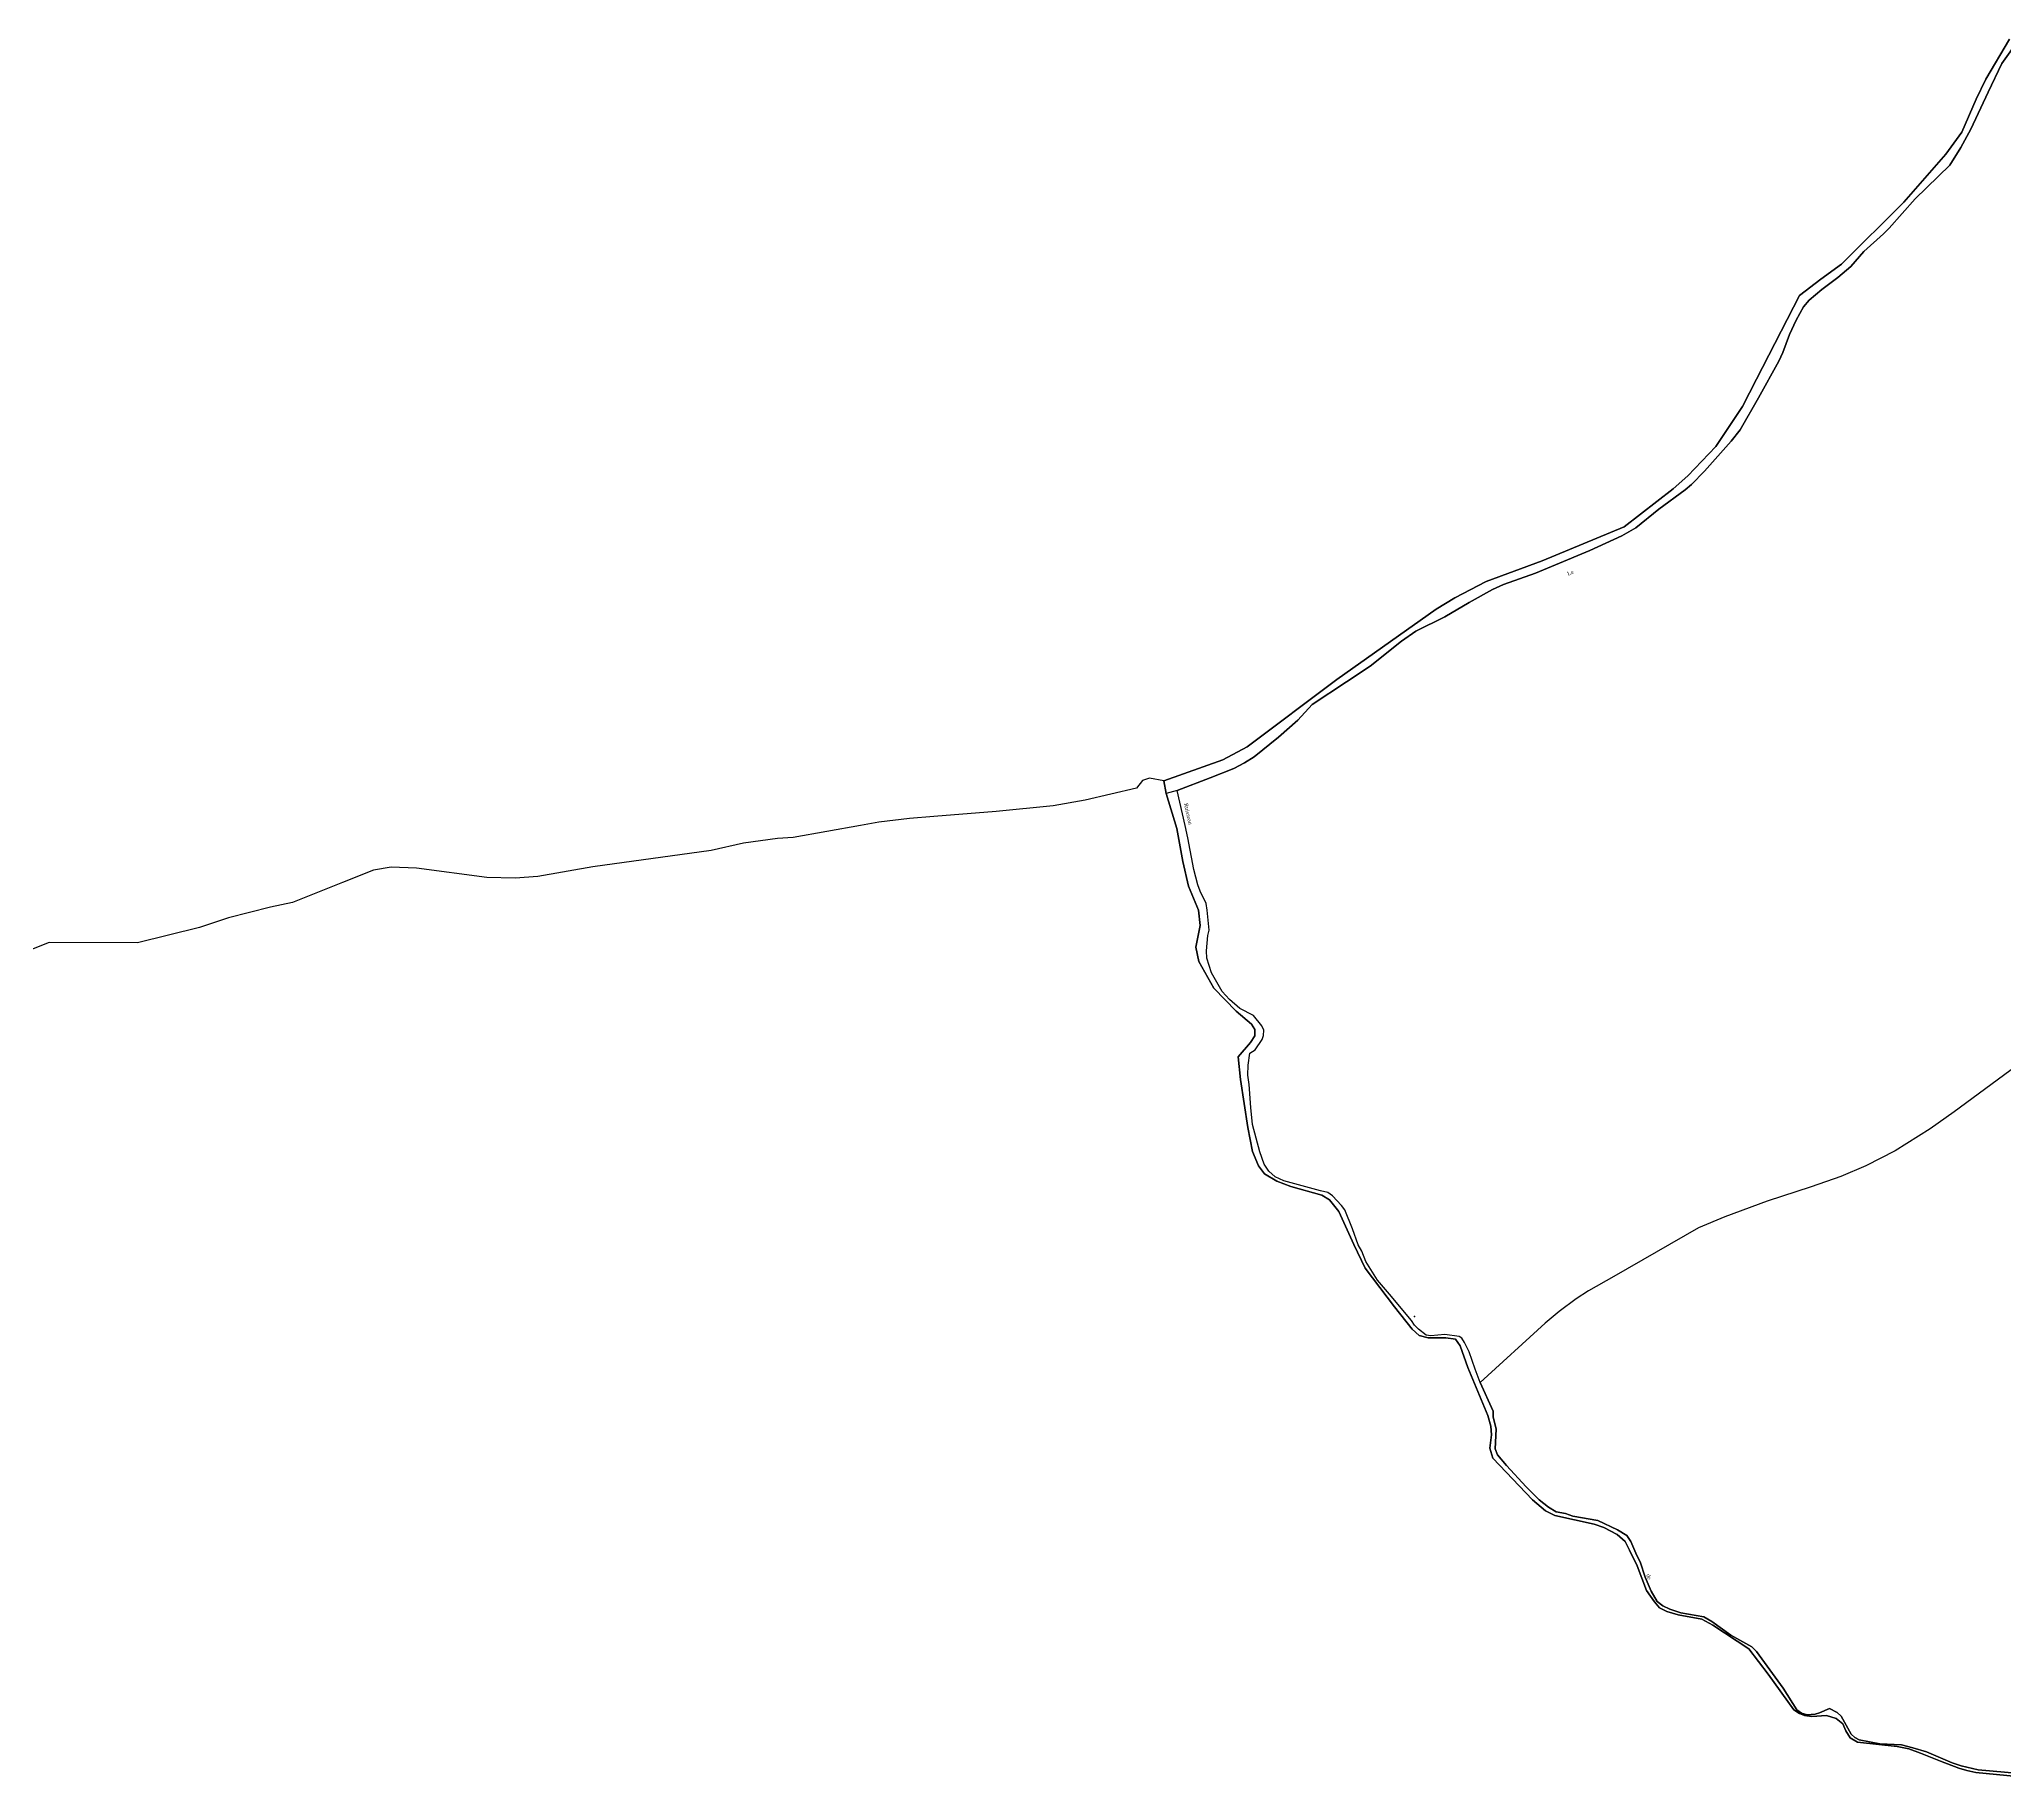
# Model space of a CAD drawing. Extents: x 1189447 to 1205702, y 6141591 to 6152844.
# Drawn here: x 1193743 to 1195226, y 6144829 to 6146141 of the extents above; entities that cross this region are included whole.
import ezdxf

# ---------------------------------------------------------------- set-up
doc = ezdxf.new("R2010")
doc.units = 0
doc.linetypes.add('CONTINU', pattern=[0])
doc.layers.get('0').update_dxf_attribs({"linetype": 'CONTINU'})
for name, color, linetype in [('1FLECHEFL', 7, 'CONTINU'), ('1LIEUDIT', 7, 'CONTINU'), ('1PARCELLE', 7, 'CONTINU'), ('1SECTION', 7, 'CONTINU'), ('1SUBDSECT', 7, 'CONTINU'), ('1TRONFLUV', 7, 'CONTINU'), ('3TRONFLUVTEX', 7, 'CONTINU')]:
    doc.layers.add(name, color=color, linetype=linetype)
doc.styles.get("Standard").update_dxf_attribs({"font": 'Times New Roman'})

# ---------------------------------------------------------------- blocks, each defined once
blk = doc.blocks.new('FLECHRU1')
blk.add_point((0, 0))

msp = doc.modelspace()

# ---------------------------------------------------------------- linework, layer by layer
at = {"layer": '1LIEUDIT'}
msp.add_lwpolyline([(1195243.14, 6144829.6), (1195204.13, 6144833.43), (1195197.5, 6144834.88), (1195191.38, 6144836.58), (1195177.68, 6144841.98), (1195162.59, 6144847.94), (1195153.56, 6144851.28), (1195144.94, 6144853.07), (1195114.97, 6144856.15), (1195109.3, 6144859.45), (1195106.23, 6144864.68), (1195103.97, 6144870.11), (1195098.86, 6144874.15), (1195091.42, 6144876.35), (1195080.57, 6144875.59), (1195075.03, 6144876.26), (1195071.14, 6144877.82), (1195066.97, 6144880.68), (1195047.5, 6144907.5), (1195032.89, 6144926.67), (1195005.82, 6144944.62), (1194997.37, 6144948.98), (1194979.69, 6144952.43), (1194971.11, 6144954.77), (1194965.64, 6144957.53), (1194961.71, 6144962.09), (1194955.8, 6144970.62), (1194948.6, 6144989.39), (1194942.86, 6145001.14), (1194939.57, 6145007.67), (1194933.52, 6145012.89), (1194923.44, 6145018.38), (1194916.17, 6145020.89), (1194886.56, 6145027.31), (1194879.4, 6145030.79), (1194869.59, 6145039.12), (1194839.86, 6145070.69), (1194837.6, 6145078.09), (1194838.75, 6145088.13), (1194838.17, 6145094.81), (1194835.91, 6145102.76), (1194820.79, 6145139.02), (1194815.06, 6145155.4), (1194811.56, 6145160.33), (1194804.28, 6145161.48), (1194791, 6145161.45), (1194784.07, 6145163.15), (1194778.9, 6145168), (1194765.66, 6145184.74), (1194743.56, 6145213.95), (1194734.81, 6145231.73), (1194723.7, 6145256.76), (1194716.61, 6145265.55), (1194710.83, 6145269.19), (1194687.46, 6145275.51), (1194676.82, 6145279.57), (1194667.4, 6145285.13), (1194662.94, 6145291.33), (1194658.51, 6145302.08), (1194654.9, 6145320.18), (1194649.49, 6145356.42), (1194647.53, 6145373.39), (1194656.86, 6145384.19), (1194660.2, 6145389.32), (1194660.13, 6145394.14), (1194657.72, 6145398.21), (1194646.02, 6145408.06), (1194629.19, 6145425.31), (1194617.93, 6145445.34), (1194615.62, 6145456.26), (1194618.9, 6145472.52), (1194617.75, 6145484.32), (1194610.04, 6145502.32), (1194605.76, 6145520.92), (1194601.35, 6145545.87), (1194593.19, 6145572.37), (1194591.49, 6145581.69), (1194636.05, 6145597.56), (1194654.42, 6145607.35), (1194722.01, 6145658.18), (1194796.91, 6145711.46), (1194811.19, 6145719.91), (1194834.66, 6145732.36), (1194876.95, 6145747.88), (1194938.92, 6145773.5), (1194975.78, 6145802.24), (1194986.94, 6145812.06), (1195008.05, 6145834.14), (1195028.24, 6145864.3), (1195038.74, 6145884.97), (1195071.15, 6145948.03), (1195087.15, 6145960.48), (1195102.84, 6145971.67), (1195149.92, 6146018.64), (1195181.53, 6146054.9), (1195193.74, 6146071.44), (1195204.57, 6146096.41), (1195211.8, 6146111.44), (1195229.58, 6146141.49)], dxfattribs=at)
at = {"layer": '1PARCELLE'}
for points in [[(1195253.65, 6145380.66), (1195187.8, 6145332.11), (1195169.79, 6145319.16), (1195143.29, 6145302.55), (1195121.29, 6145291.21), (1195102.36, 6145283.06), (1195080, 6145275.5), (1195046.69, 6145264.57), (1195014.81, 6145252.73), (1194994.9, 6145244.43), (1194931.03, 6145207.73), (1194911.92, 6145196.83), (1194902.61, 6145190.73), (1194889.78, 6145181.31), (1194879.32, 6145172.42), (1194830.26, 6145127.78), (1194826.49, 6145137.77), (1194821.99, 6145150.74), (1194818.48, 6145157.94), (1194816.45, 6145161.23), (1194814.36, 6145162.43), (1194803.56, 6145163.88), (1194792.99, 6145162.86), (1194789.5, 6145163.51), (1194783.7, 6145167.98), (1194780.79, 6145171.01), (1194778.46, 6145174.61), (1194761.84, 6145194.33), (1194752.83, 6145204.98), (1194743.92, 6145218.93), (1194740.94, 6145226.76), (1194738.22, 6145231.67), (1194733.84, 6145243.6), (1194728.05, 6145258.02), (1194725.66, 6145261.38), (1194718.8, 6145268.55), (1194715.3, 6145271.12), (1194709.79, 6145272.24), (1194682.18, 6145279.93), (1194675.54, 6145283), (1194670.76, 6145287.08), (1194667.12, 6145292.51), (1194663.87, 6145301.9), (1194658.4, 6145322.32), (1194657.11, 6145335.32), (1194656, 6145352.52), (1194654.84, 6145359.66), (1194655.29, 6145367.26), (1194656.44, 6145376.35), (1194660.56, 6145378.68), (1194665.75, 6145386.46), (1194666.84, 6145389.66), (1194666.92, 6145393.72), (1194665.6, 6145397.01), (1194659.3, 6145404.6), (1194648.86, 6145410.04), (1194641.02, 6145416.69), (1194635.63, 6145422.71), (1194627.45, 6145436.97), (1194623.9, 6145447.86), (1194623.75, 6145453.57), (1194624.72, 6145465.03), (1194625.62, 6145468.99), (1194624.27, 6145484.3), (1194623.5, 6145489.26), (1194618.94, 6145498.58), (1194617.18, 6145503.22), (1194614.18, 6145514.84), (1194609.77, 6145538.74), (1194607.53, 6145548.05), (1194601.53, 6145574.41), (1194626.44, 6145583.96), (1194644.42, 6145591.14), (1194652.41, 6145595.44), (1194659.79, 6145599.84), (1194678.14, 6145614.73), (1194692.53, 6145627.54), (1194703.56, 6145639.31), (1194729.47, 6145656.51), (1194747.19, 6145668.32), (1194770.99, 6145687.23), (1194781.67, 6145694.79), (1194803.54, 6145705.65), (1194821.85, 6145716.37), (1194839.49, 6145726.23), (1194847.91, 6145730.02), (1194871.99, 6145738.6), (1194887.16, 6145744.95), (1194913.06, 6145755.77), (1194937.22, 6145766.65), (1194947.77, 6145772.81), (1194965.09, 6145786.84), (1194984.87, 6145801.39), (1194989.6, 6145805.36), (1194999.54, 6145815.65), (1195019.62, 6145838.21), (1195026.45, 6145846.84), (1195040.23, 6145870.86), (1195055.6, 6145898.68), (1195058.64, 6145904.99), (1195063.67, 6145918.79), (1195068.64, 6145929.47), (1195074.26, 6145939.63), (1195078.49, 6145944.67), (1195088.09, 6145952.6), (1195100.02, 6145961.62), (1195109.85, 6145970.09), (1195119.64, 6145981.35), (1195134.47, 6145994.63), (1195138.8, 6145998.99), (1195158.5, 6146021.09), (1195184.59, 6146046.54), (1195192.99, 6146059.85), (1195200.51, 6146073.54), (1195213.41, 6146101.71), (1195223.87, 6146123.11), (1195236.83, 6146141.47)], [(1195253.65, 6145380.66), (1195187.8, 6145332.11), (1195169.79, 6145319.16), (1195143.29, 6145302.55), (1195121.29, 6145291.21), (1195102.36, 6145283.06), (1195080, 6145275.5), (1195046.69, 6145264.57), (1195014.81, 6145252.73), (1194994.9, 6145244.43), (1194931.03, 6145207.73), (1194911.92, 6145196.83), (1194902.61, 6145190.73), (1194889.78, 6145181.31), (1194879.32, 6145172.42), (1194830.26, 6145127.78), (1194840.06, 6145106.12), (1194840.11, 6145101.8), (1194842.25, 6145092.42), (1194841.66, 6145077.6), (1194843.21, 6145073.1), (1194850.11, 6145065.03), (1194864.92, 6145048.89), (1194874.7, 6145039.12), (1194881.79, 6145033.55), (1194887.45, 6145030.14), (1194894.66, 6145028.87), (1194900.09, 6145026.69), (1194919.09, 6145023.42), (1194933.83, 6145016.44), (1194940.93, 6145012.21), (1194943.96, 6145007.66), (1194948.32, 6144997.03), (1194950.96, 6144992.3), (1194954.65, 6144980.82), (1194959.13, 6144970.1), (1194963.73, 6144962.38), (1194968.06, 6144959.13), (1194973.4, 6144956.59), (1194981.64, 6144953.93), (1194998.97, 6144950.81), (1195005.09, 6144947.4), (1195019.46, 6144936.89), (1195035.28, 6144928.13), (1195038.76, 6144924.56), (1195058.92, 6144896.95), (1195069.13, 6144880.56), (1195072.8, 6144878.17), (1195076.94, 6144876.88), (1195082.94, 6144877.3), (1195086.36, 6144878.42), (1195093.85, 6144881.61), (1195099.68, 6144878.71), (1195102.57, 6144875.88), (1195110.08, 6144862.15), (1195112.94, 6144859.77), (1195116.16, 6144858.09), (1195131.7, 6144855.01), (1195148.03, 6144854.22), (1195156.71, 6144851.93), (1195167.05, 6144848.93), (1195186.44, 6144840.75), (1195193.19, 6144838.34), (1195205.97, 6144835.34), (1195282.74, 6144828.66)]]:
    msp.add_lwpolyline(points, dxfattribs=at)
at = {"layer": '1SECTION'}
msp.add_lwpolyline([(1195229.58, 6146141.49), (1195211.8, 6146111.44), (1195204.57, 6146096.41), (1195193.74, 6146071.44), (1195181.53, 6146054.9), (1195149.92, 6146018.64), (1195102.84, 6145971.67), (1195087.15, 6145960.48), (1195071.15, 6145948.03), (1195038.74, 6145884.97), (1195028.24, 6145864.3), (1195008.05, 6145834.14), (1194986.94, 6145812.06), (1194975.78, 6145802.24), (1194938.92, 6145773.5), (1194876.95, 6145747.88), (1194834.66, 6145732.36), (1194811.19, 6145719.91), (1194796.91, 6145711.46), (1194722.01, 6145658.18), (1194654.42, 6145607.35), (1194636.05, 6145597.56), (1194591.49, 6145581.69), (1194580.77, 6145583.74), (1194575.33, 6145581.94), (1194570.98, 6145576.18), (1194532.25, 6145567.27), (1194508.08, 6145562.82), (1194464.92, 6145558.68), (1194418.09, 6145554.93), (1194399.64, 6145553.47), (1194376.42, 6145550.57), (1194362.63, 6145547.99), (1194311.73, 6145539.14), (1194300.12, 6145538.37), (1194274.32, 6145534.88), (1194250.01, 6145529.32), (1194160.61, 6145516.86), (1194119.26, 6145509.68), (1194102.18, 6145508.36), (1194080.62, 6145508.96), (1194027.58, 6145515.96), (1194008.61, 6145516.64), (1193995.28, 6145514.43), (1193971.76, 6145505.13), (1193934.06, 6145490.05), (1193917.53, 6145486.43), (1193885.86, 6145478.39), (1193863.83, 6145471.12), (1193817.21, 6145459.46), (1193750.46, 6145459.69), (1193732.04, 6145452.42)], dxfattribs=at)
at = {"layer": '1SUBDSECT'}
msp.add_lwpolyline([(1195229.58, 6146141.49), (1195211.8, 6146111.44), (1195204.57, 6146096.41), (1195193.74, 6146071.44), (1195181.53, 6146054.9), (1195149.92, 6146018.64), (1195102.84, 6145971.67), (1195087.15, 6145960.48), (1195071.15, 6145948.03), (1195038.74, 6145884.97), (1195028.24, 6145864.3), (1195008.05, 6145834.14), (1194986.94, 6145812.06), (1194975.78, 6145802.24), (1194938.92, 6145773.5), (1194876.95, 6145747.88), (1194834.66, 6145732.36), (1194811.19, 6145719.91), (1194796.91, 6145711.46), (1194722.01, 6145658.18), (1194654.42, 6145607.35), (1194636.05, 6145597.56), (1194591.49, 6145581.69), (1194591.49, 6145581.69), (1194593.19, 6145572.37), (1194601.35, 6145545.87), (1194605.76, 6145520.92), (1194610.04, 6145502.32), (1194617.75, 6145484.32), (1194618.9, 6145472.52), (1194615.62, 6145456.26), (1194617.93, 6145445.34), (1194629.19, 6145425.31), (1194646.02, 6145408.06), (1194657.72, 6145398.21), (1194660.13, 6145394.14), (1194660.2, 6145389.32), (1194656.86, 6145384.19), (1194647.53, 6145373.39), (1194649.49, 6145356.42), (1194654.9, 6145320.18), (1194658.51, 6145302.08), (1194662.94, 6145291.33), (1194667.4, 6145285.13), (1194676.82, 6145279.57), (1194687.46, 6145275.51), (1194710.83, 6145269.19), (1194716.61, 6145265.55), (1194723.7, 6145256.76), (1194734.81, 6145231.73), (1194743.56, 6145213.95), (1194765.66, 6145184.74), (1194778.9, 6145168), (1194784.07, 6145163.15), (1194791, 6145161.45), (1194804.28, 6145161.48), (1194811.56, 6145160.33), (1194815.06, 6145155.4), (1194820.79, 6145139.02), (1194835.91, 6145102.76), (1194838.17, 6145094.81), (1194838.75, 6145088.13), (1194837.6, 6145078.09), (1194839.86, 6145070.69), (1194869.59, 6145039.12), (1194879.4, 6145030.79), (1194886.56, 6145027.31), (1194916.17, 6145020.89), (1194923.44, 6145018.38), (1194933.52, 6145012.89), (1194939.57, 6145007.67), (1194942.86, 6145001.14), (1194948.6, 6144989.39), (1194955.8, 6144970.62), (1194961.71, 6144962.09), (1194965.64, 6144957.53), (1194971.11, 6144954.77), (1194979.69, 6144952.43), (1194997.37, 6144948.98), (1195005.82, 6144944.62), (1195032.89, 6144926.67), (1195047.5, 6144907.5), (1195066.97, 6144880.68), (1195071.14, 6144877.82), (1195075.03, 6144876.26), (1195080.57, 6144875.59), (1195091.42, 6144876.35), (1195098.86, 6144874.15), (1195103.97, 6144870.11), (1195106.23, 6144864.68), (1195109.3, 6144859.45), (1195114.97, 6144856.15), (1195144.94, 6144853.07), (1195153.56, 6144851.28), (1195162.59, 6144847.94), (1195177.68, 6144841.98), (1195191.38, 6144836.58), (1195197.5, 6144834.88), (1195204.13, 6144833.43), (1195243.14, 6144829.6)], dxfattribs=at)
at = {"layer": '1TRONFLUV'}
for points in [[(1195236.83, 6146141.47), (1195223.87, 6146123.11), (1195213.41, 6146101.71), (1195200.51, 6146073.54), (1195192.99, 6146059.85), (1195184.59, 6146046.54), (1195158.5, 6146021.09), (1195138.8, 6145998.99), (1195134.47, 6145994.63), (1195119.64, 6145981.35), (1195109.85, 6145970.09), (1195100.02, 6145961.62), (1195088.09, 6145952.6), (1195078.49, 6145944.67), (1195074.26, 6145939.63), (1195068.64, 6145929.47), (1195063.67, 6145918.79), (1195058.64, 6145904.99), (1195055.6, 6145898.68), (1195040.23, 6145870.86), (1195026.45, 6145846.84), (1195019.62, 6145838.21), (1194999.54, 6145815.65), (1194989.6, 6145805.36), (1194984.87, 6145801.39), (1194965.09, 6145786.84), (1194947.77, 6145772.81), (1194937.22, 6145766.65), (1194913.06, 6145755.77), (1194887.16, 6145744.95), (1194871.99, 6145738.6), (1194847.91, 6145730.02), (1194839.49, 6145726.23), (1194821.85, 6145716.37), (1194803.54, 6145705.65), (1194781.67, 6145694.79), (1194770.99, 6145687.23), (1194747.19, 6145668.32), (1194729.47, 6145656.51), (1194703.56, 6145639.31), (1194692.53, 6145627.54), (1194678.14, 6145614.73), (1194659.79, 6145599.84), (1194652.41, 6145595.44), (1194644.42, 6145591.14), (1194626.44, 6145583.96), (1194601.53, 6145574.41), (1194593.19, 6145572.37), (1194591.49, 6145581.69), (1194636.05, 6145597.56), (1194654.42, 6145607.35), (1194722.01, 6145658.18), (1194796.91, 6145711.46), (1194811.19, 6145719.91), (1194834.66, 6145732.36), (1194876.95, 6145747.88), (1194938.92, 6145773.5), (1194975.78, 6145802.24), (1194986.94, 6145812.06), (1195008.05, 6145834.14), (1195028.24, 6145864.3), (1195038.74, 6145884.97), (1195071.15, 6145948.03), (1195087.15, 6145960.48), (1195102.84, 6145971.67), (1195149.92, 6146018.64), (1195181.53, 6146054.9), (1195193.74, 6146071.44), (1195204.57, 6146096.41), (1195211.8, 6146111.44), (1195229.58, 6146141.49)], [(1195282.74, 6144828.66), (1195205.97, 6144835.34), (1195193.19, 6144838.34), (1195186.44, 6144840.75), (1195167.05, 6144848.93), (1195156.71, 6144851.93), (1195148.03, 6144854.22), (1195131.7, 6144855.01), (1195116.16, 6144858.09), (1195112.94, 6144859.77), (1195110.08, 6144862.15), (1195102.57, 6144875.88), (1195099.68, 6144878.71), (1195093.85, 6144881.61), (1195086.36, 6144878.42), (1195082.94, 6144877.3), (1195076.94, 6144876.88), (1195072.8, 6144878.17), (1195069.13, 6144880.56), (1195058.92, 6144896.95), (1195038.76, 6144924.56), (1195035.28, 6144928.13), (1195019.46, 6144936.89), (1195005.09, 6144947.4), (1194998.97, 6144950.81), (1194981.64, 6144953.93), (1194973.4, 6144956.59), (1194968.06, 6144959.13), (1194963.73, 6144962.38), (1194959.13, 6144970.1), (1194954.65, 6144980.82), (1194950.96, 6144992.3), (1194948.32, 6144997.03), (1194943.96, 6145007.66), (1194940.93, 6145012.21), (1194933.83, 6145016.44), (1194919.09, 6145023.42), (1194900.09, 6145026.69), (1194894.66, 6145028.87), (1194887.45, 6145030.14), (1194881.79, 6145033.55), (1194874.7, 6145039.12), (1194864.92, 6145048.89), (1194850.11, 6145065.03), (1194843.21, 6145073.1), (1194841.66, 6145077.6), (1194842.25, 6145092.42), (1194840.11, 6145101.8), (1194840.06, 6145106.12), (1194830.26, 6145127.78), (1194826.49, 6145137.77), (1194821.99, 6145150.74), (1194818.48, 6145157.94), (1194816.45, 6145161.23), (1194814.36, 6145162.43), (1194803.56, 6145163.88), (1194792.99, 6145162.86), (1194789.5, 6145163.51), (1194783.7, 6145167.98), (1194780.79, 6145171.01), (1194778.46, 6145174.61), (1194761.84, 6145194.33), (1194752.83, 6145204.98), (1194743.92, 6145218.93), (1194740.94, 6145226.76), (1194738.22, 6145231.67), (1194733.84, 6145243.6), (1194728.05, 6145258.02), (1194725.66, 6145261.38), (1194718.8, 6145268.55), (1194715.3, 6145271.12), (1194709.79, 6145272.24), (1194682.18, 6145279.93), (1194675.54, 6145283), (1194670.76, 6145287.08), (1194667.12, 6145292.51), (1194663.87, 6145301.9), (1194658.4, 6145322.32), (1194657.11, 6145335.32), (1194656, 6145352.52), (1194654.84, 6145359.66), (1194655.29, 6145367.26), (1194656.44, 6145376.35), (1194660.56, 6145378.68), (1194665.75, 6145386.46), (1194666.84, 6145389.66), (1194666.92, 6145393.72), (1194665.6, 6145397.01), (1194659.3, 6145404.6), (1194648.86, 6145410.04), (1194641.02, 6145416.69), (1194635.63, 6145422.71), (1194627.45, 6145436.97), (1194623.9, 6145447.86), (1194623.75, 6145453.57), (1194624.72, 6145465.03), (1194625.62, 6145468.99), (1194624.27, 6145484.3), (1194623.5, 6145489.26), (1194618.94, 6145498.58), (1194617.18, 6145503.22), (1194614.18, 6145514.84), (1194609.77, 6145538.74), (1194607.53, 6145548.05), (1194601.53, 6145574.41), (1194601.53, 6145574.41), (1194593.19, 6145572.37), (1194601.35, 6145545.87), (1194605.76, 6145520.92), (1194610.04, 6145502.32), (1194617.75, 6145484.32), (1194618.9, 6145472.52), (1194615.62, 6145456.26), (1194617.93, 6145445.34), (1194629.19, 6145425.31), (1194646.02, 6145408.06), (1194657.72, 6145398.21), (1194660.13, 6145394.14), (1194660.2, 6145389.32), (1194656.86, 6145384.19), (1194647.53, 6145373.39), (1194649.49, 6145356.42), (1194654.9, 6145320.18), (1194658.51, 6145302.08), (1194662.94, 6145291.33), (1194667.4, 6145285.13), (1194676.82, 6145279.57), (1194687.46, 6145275.51), (1194710.83, 6145269.19), (1194716.61, 6145265.55), (1194723.7, 6145256.76), (1194734.81, 6145231.73), (1194743.56, 6145213.95), (1194765.66, 6145184.74), (1194778.9, 6145168), (1194784.07, 6145163.15), (1194791, 6145161.45), (1194804.28, 6145161.48), (1194811.56, 6145160.33), (1194815.06, 6145155.4), (1194820.79, 6145139.02), (1194835.91, 6145102.76), (1194838.17, 6145094.81), (1194838.75, 6145088.13), (1194837.6, 6145078.09), (1194839.86, 6145070.69), (1194869.59, 6145039.12), (1194879.4, 6145030.79), (1194886.56, 6145027.31), (1194916.17, 6145020.89), (1194923.44, 6145018.38), (1194933.52, 6145012.89), (1194939.57, 6145007.67), (1194942.86, 6145001.14), (1194948.6, 6144989.39), (1194955.8, 6144970.62), (1194961.71, 6144962.09), (1194965.64, 6144957.53), (1194971.11, 6144954.77), (1194979.69, 6144952.43), (1194997.37, 6144948.98), (1195005.82, 6144944.62), (1195032.89, 6144926.67), (1195047.5, 6144907.5), (1195066.97, 6144880.68), (1195071.14, 6144877.82), (1195075.03, 6144876.26), (1195080.57, 6144875.59), (1195091.42, 6144876.35), (1195098.86, 6144874.15), (1195103.97, 6144870.11), (1195106.23, 6144864.68), (1195109.3, 6144859.45), (1195114.97, 6144856.15), (1195144.94, 6144853.07), (1195153.56, 6144851.28), (1195162.59, 6144847.94), (1195177.68, 6144841.98), (1195191.38, 6144836.58), (1195197.5, 6144834.88), (1195204.13, 6144833.43), (1195243.14, 6144829.6)]]:
    msp.add_lwpolyline(points, dxfattribs=at)

# ---------------------------------------------------------------- block references
at = {"layer": '1FLECHEFL', "rotation": 130.1}
msp.add_blockref('FLECHRU1', (1194780.73, 6145177.46), dxfattribs=at)

# ---------------------------------------------------------------- texts
at = {"layer": '3TRONFLUVTEX'}
for s, rotation, p in [('Le', 22.6, (1194896.66, 6145736.54)), ('Ruisseau', 282.4, (1194606.71, 6145564.63)), ('de', 292.9, (1194955.4, 6144982.43))]:
    msp.add_text(s, height=3, rotation=rotation, dxfattribs=at).set_placement(p)

doc.saveas('drawing.dxf')
